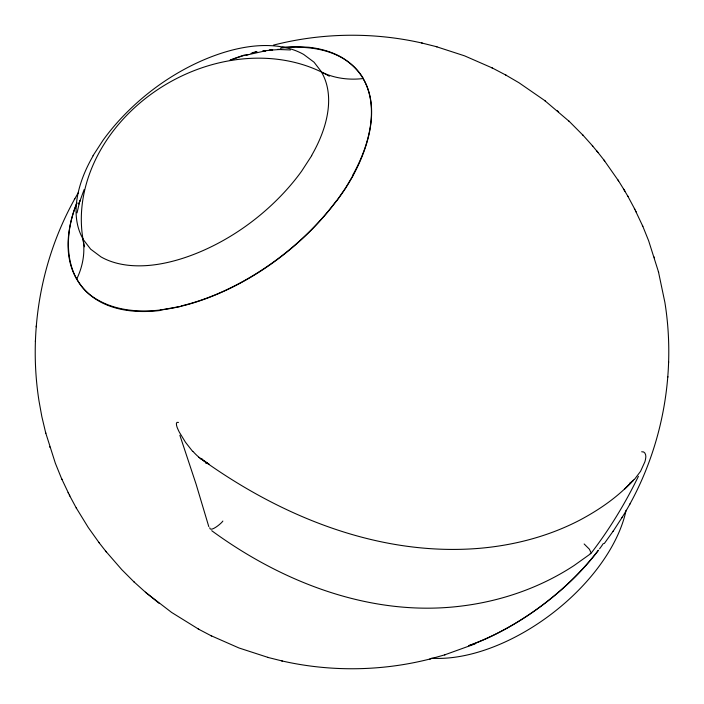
<?xml version="1.0" encoding="UTF-8"?>
<svg xmlns="http://www.w3.org/2000/svg" width="704" height="704" viewBox="0 0 704 704"><rect width="100%" height="100%" fill="white"/><g stroke="black" fill="none" stroke-linecap="round" stroke-linejoin="round"><path stroke-width="1.06" d="M78.593 192.21C41.738 254.426 27.773 329.586 39.002 400.954L41.826 416.53L45.813 433.321M621.949 517.686C661.311 454.062 676.738 376.253 664.884 302.403L658.39 271.48M36.221 326.814L36.282 325.943M35.367 341.502L35.429 340.683M668.589 362.63L668.65 361.812M667.762 377.37L667.832 376.499M77.044 212.872L79.939 200.376L78.857 204.037L84.146 189.526M591.228 553.177L589.406 549.226L584.144 543.972M77.044 203.016C63.052 235.224 63.342 281.424 98.305 300.23A178.649 100.971 -37.3 0 0 131.102 310.288C151.571 312.488 172.251 309.162 191.875 303.354A179.74 101.587 -37.3 0 0 234.846 285.982C259.257 273.539 281.855 257.62 301.963 239.026A179.538 101.473 -37.3 0 0 334.444 203.588C365.482 165.378 396.211 90.578 341.598 57.323A178.649 100.971 -37.3 0 0 308.774 47.265L295.874 46.57L282.181 47.256M638.414 476.309C625.39 503.078 609.875 528.669 591.8 552.323M209.722 527.771C209.994 532.673 221.135 523.767 222.869 521.057M353.39 174.847L345.523 188.056L336.723 200.781M92.99 155.734L103.118 140.14A149.415 84.445 -37.3 0 1 134.042 105.468C150.788 89.971 169.62 76.71 189.948 66.343A149.556 84.524 -37.3 0 1 231.581 50.239C246.145 46.455 261.342 44.484 276.364 46.094A148.87 84.137 -37.3 0 1 303.714 54.472L314.046 62.198L321.71 72.151A79.209 65.173 -30.1 0 0 363.185 78.54M311.722 155.628L301.594 171.222A149.415 84.445 -37.3 0 1 270.688 205.885C253.933 221.39 235.101 234.652 214.764 245.018A149.785 84.656 -37.3 0 1 178.948 259.494C162.598 264.334 145.367 267.106 128.304 265.276A148.87 84.137 -37.3 0 1 100.98 256.89L90.658 249.172L83.002 239.219A79.209 65.173 -30.1 0 1 76.736 279.022M74.36 199.487L74.818 198.748M604.305 543.532L613.43 530.781M629.49 504.68L629.939 503.941M612.955 531.546L622.406 516.938M601.867 545.706L599.57 548.821M596.042 553.441L598.391 550.361M634.339 479.547L640.552 471.337L644.855 461.868A32.947 27.403 -2.8 0 0 645.612 458.603C646.351 455.858 645.454 451.088 641.678 451.766M633.169 480.718L624.51 489.086L631.118 482.478C616.519 497.913 598.752 510.013 580.087 519.983L579.207 520.441C548.548 536.298 514.598 545.186 480.295 548.249L479.53 548.319C379.104 556.706 280.685 516.419 200.543 458.471L198.774 457.31M590.48 553.837L574.121 565.506C540.285 587.708 501.107 601.251 460.997 606.109L460.293 606.197C371.36 616.994 282.63 582.622 211.719 530.693M590.946 553.467L590.19 553.467M475.138 643.87L444.523 654.914M281.503 660.827L282.366 661.03C330.766 671.968 381.682 671.273 429.774 659.058L430.584 658.83M248.609 54.463L245.916 55.22L265.813 50.75L262.574 51.198L272.677 49.782L269.262 50.248L281.318 49.377L277.508 49.447L290.444 49.949M251.02 53.372L254.03 52.527M429.774 659.058L445.35 654.685M255.033 52.246L257.022 51.762M273.398 45.144C321.728 32.736 372.953 31.962 421.617 42.962L422.488 43.164M181.518 306.258L160.195 310.05M202.356 459.105L200.543 458.471L209.352 464.508L199.971 458.137M436.181 46.622L464.552 55.845L492.316 67.98M210.839 635.598L238.99 647.979L268.47 657.554M267.652 657.36L282.366 661.03M421.617 42.962L436.999 46.816M178.482 422.409C174.891 421.098 176.748 426.844 177.769 428.886A33 19.061 51.1 0 0 179.406 432.309L185.513 442.297L192.729 451.519M505.648 74.967L518.989 82.764L544.614 100.461L569.413 121.554L583.15 135.379M105.697 551.153L121.801 569.668L133.874 581.768L146.106 592.786L171.626 612.445L198.906 629.341M491.489 67.549L506.396 75.363M198.15 628.945L211.658 636.029M544.614 100.461L545.327 101.042M557.313 110.73L558.606 111.848M159.148 603.363L145.402 592.161M568.832 121.035L569.413 121.554M133.874 581.768L134.438 582.278M592.319 145.614L598.083 152.592M582.446 134.596L592.803 146.142M603.962 160.046L618.622 180.998M596.508 150.594L604.771 161.075M76.199 507.857L88.29 527.534L99.176 542.81M98.789 542.318L106.489 552.156M623.621 189.086L628.021 196.539M617.936 179.881L624.95 191.233M634.357 208.402L642.84 226.371L648.639 240.759L658.645 272.369M45.566 432.432L55.343 463.214L61.538 478.518L69.863 496.038M69.309 495.018L76.569 508.543M627.642 195.844L634.911 209.431M635.791 211.165L636.134 211.93M642.382 225.368L642.84 226.371M68.094 492.554L68.446 493.302M61.538 478.518L61.996 479.512M205.128 461.349L205.832 463.258M179.863 435.239L196.126 484.282L208.78 526.592M654.236 257.013L654.465 257.787M49.623 446.486L49.843 447.26M468.855 645.744A169.233 95.691 -37.3 0 0 494.516 634.797C522.042 621.06 547.474 603.161 569.844 582.058A169.233 95.665 -37.3 0 0 596.024 553.432M159.984 310.517A174.214 98.78 -38 0 1 76.78 278.995M76.701 279.048A174.557 98.692 -37.3 0 1 76.745 203.042M336.459 200.737A174.557 98.402 -37.2 0 1 181.65 305.835M363.15 78.558A174.557 98.613 -37.3 0 1 352.898 174.865M280.465 48.145A174.214 98.138 -36.7 0 1 363.308 78.452M230.164 60.025A174.557 98.903 -37.4 0 1 244.27 55.097M252.384 52.73A174.557 98.903 -37.4 0 1 256.45 51.682M230.701 60.13A179.731 101.578 -37.3 0 1 246.998 54.516M603.398 543.444A175.085 98.956 -37.3 0 1 602.175 545.142M598.382 550.22A175.085 98.956 -37.3 0 1 468.89 645.542M626.085 510.294A145.904 82.465 -37.3 0 1 431.499 658.205M321.578 72.239A145.253 82.095 -37.3 0 1 311.546 155.628M83.134 239.131A145.253 82.095 -37.3 0 1 93.166 155.734M84.577 246.805A158.409 130.346 -30.1 0 1 154.255 91.951A158.409 130.346 -30.1 0 1 329.34 76.226M192.905 451.317A33.862 18.058 51.7 0 0 196.055 454.626A21.252 11.642 51.9 0 0 198.827 457.098M634.075 479.389A27.262 22.29 -7.6 0 1 629.508 483.393"/></g></svg>
